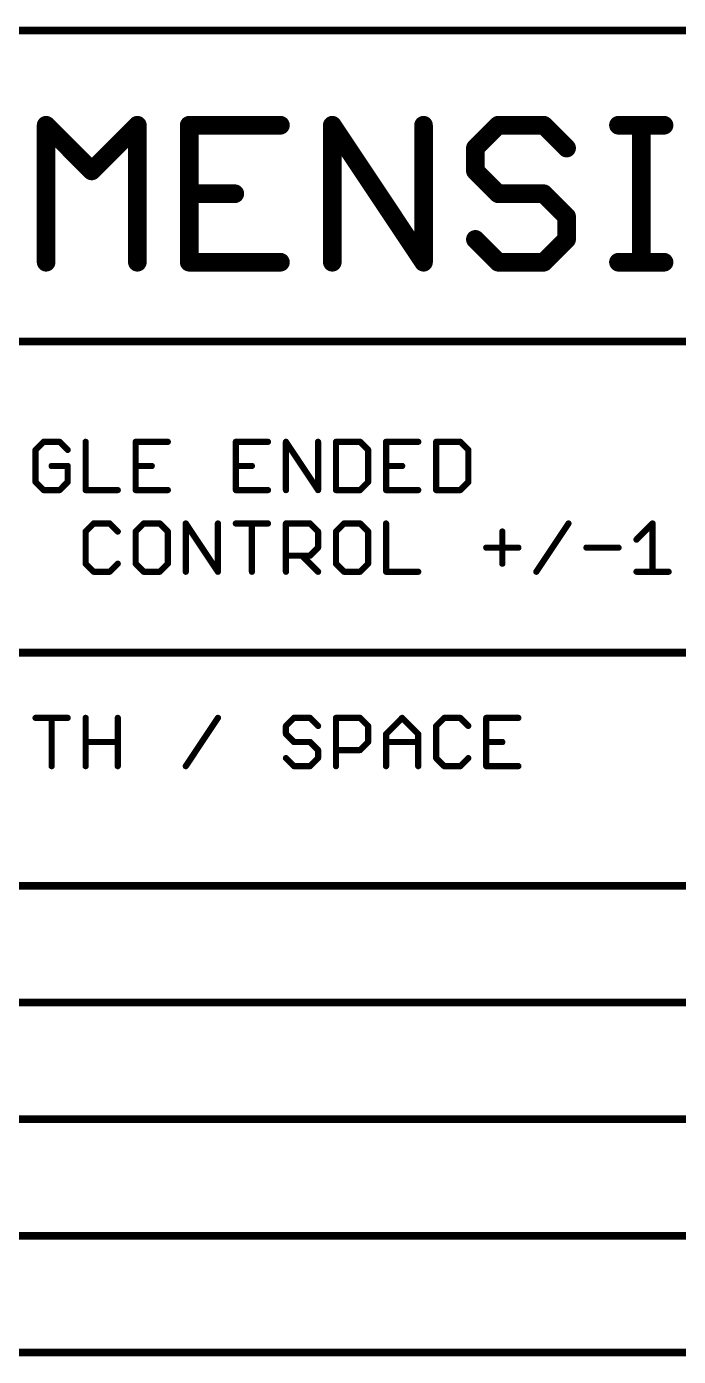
# Model space of a CAD drawing. Extents: x -51 to 158, y -52 to 51.
# Drawn here: x 122.57 to 133.22, y -50.23 to -28.51 of the extents above; entities that cross this region are included whole.
import ezdxf

# ---------------------------------------------------------------- set-up
doc = ezdxf.new("R2010")
doc.units = 0
doc.layers.add('25', color=253, linetype='CONTINUOUS')

msp = doc.modelspace()

# ---------------------------------------------------------------- linework, layer by layer
at = {"layer": '25'}
for points, const_width in [([(63.5, -28.575), (157.48, -28.575)], 0.127), ([(122.8881, -32.3596), (122.8881, -30.1225)], 0.3048), ([(122.8881, -30.1225), (123.6338, -30.8682)], 0.3048), ([(123.6338, -30.8682), (124.3795, -30.1225)], 0.3048), ([(124.3795, -30.1225), (124.3795, -32.3596)], 0.3048), ([(126.7183, -30.1225), (125.2269, -30.1225)], 0.3048), ([(125.2269, -30.1225), (125.2269, -32.3596)], 0.3048), ([(127.5657, -32.3596), (127.5657, -30.1225)], 0.3048), ([(127.5657, -30.1225), (129.0571, -32.3596)], 0.3048), ([(129.0571, -32.3596), (129.0571, -30.1225)], 0.3048), ([(130.2774, -30.1225), (129.9045, -30.4953)], 0.3048), ([(131.0231, -30.1225), (130.2774, -30.1225)], 0.3048), ([(131.3959, -30.4953), (131.0231, -30.1225)], 0.3048), ([(132.2433, -30.1225), (132.989, -30.1225)], 0.3048), ([(132.6162, -32.3596), (132.6162, -30.1225)], 0.3048), ([(129.9045, -30.4953), (129.9045, -30.8682)], 0.3048), ([(129.9045, -30.8682), (130.2774, -31.241)], 0.3048), ([(125.2269, -31.241), (125.9726, -31.241)], 0.3048), ([(130.2774, -31.241), (131.0231, -31.241)], 0.3048), ([(131.0231, -31.241), (131.3959, -31.6139)], 0.3048), ([(131.3959, -31.6139), (131.3959, -31.9868)], 0.3048), ([(130.2774, -32.3596), (129.9045, -31.9868)], 0.3048), ([(131.3959, -31.9868), (131.0231, -32.3596)], 0.3048), ([(125.2269, -32.3596), (126.7183, -32.3596)], 0.3048), ([(131.0231, -32.3596), (130.2774, -32.3596)], 0.3048), ([(132.2433, -32.3596), (132.989, -32.3596)], 0.3048), ([(113.665, -33.655), (135.89, -33.655)], 0.127), ([(122.8465, -35.2926), (122.7151, -35.424)], 0.1016), ([(122.7151, -35.424), (122.7151, -35.9494)], 0.1016), ([(123.1092, -35.2926), (122.8465, -35.2926)], 0.1016), ([(123.2405, -35.424), (123.1092, -35.2926)], 0.1016), ([(123.5337, -35.2926), (123.5337, -36.0807)], 0.1016), ([(124.8777, -35.2926), (124.3523, -35.2926)], 0.1016), ([(124.3523, -35.2926), (124.3523, -36.0807)], 0.1016), ([(126.5148, -35.2926), (125.9895, -35.2926)], 0.1016), ([(125.9895, -35.2926), (125.9895, -36.0807)], 0.1016), ([(126.808, -36.0807), (126.808, -35.2926)], 0.1016), ([(126.808, -35.2926), (127.3334, -36.0807)], 0.1016), ([(127.3334, -36.0807), (127.3334, -35.2926)], 0.1016), ([(127.6266, -35.2926), (127.6266, -36.0807)], 0.1016), ([(128.0206, -35.2926), (127.6266, -35.2926)], 0.1016), ([(128.152, -35.424), (128.0206, -35.2926)], 0.1016), ([(128.152, -35.9494), (128.152, -35.424)], 0.1016), ([(128.9706, -35.2926), (128.4452, -35.2926)], 0.1016), ([(128.4452, -35.2926), (128.4452, -36.0807)], 0.1016), ([(129.2638, -35.2926), (129.2638, -36.0807)], 0.1016), ([(129.6578, -35.2926), (129.2638, -35.2926)], 0.1016), ([(129.7892, -35.424), (129.6578, -35.2926)], 0.1016), ([(129.7892, -35.9494), (129.7892, -35.424)], 0.1016), ([(123.2405, -35.6867), (122.9778, -35.6867)], 0.1016), ([(123.2405, -35.9494), (123.2405, -35.6867)], 0.1016), ([(124.3523, -35.6867), (124.615, -35.6867)], 0.1016), ([(125.9895, -35.6867), (126.2521, -35.6867)], 0.1016), ([(128.4452, -35.6867), (128.7079, -35.6867)], 0.1016), ([(122.7151, -35.9494), (122.8465, -36.0807)], 0.1016), ([(122.8465, -36.0807), (123.1092, -36.0807)], 0.1016), ([(123.1092, -36.0807), (123.2405, -35.9494)], 0.1016), ([(123.5337, -36.0807), (124.0591, -36.0807)], 0.1016), ([(124.3523, -36.0807), (124.8777, -36.0807)], 0.1016), ([(125.9895, -36.0807), (126.5148, -36.0807)], 0.1016), ([(127.6266, -36.0807), (128.0206, -36.0807)], 0.1016), ([(128.0206, -36.0807), (128.152, -35.9494)], 0.1016), ([(128.4452, -36.0807), (128.9706, -36.0807)], 0.1016), ([(129.2638, -36.0807), (129.6578, -36.0807)], 0.1016), ([(129.6578, -36.0807), (129.7892, -35.9494)], 0.1016), ([(123.6651, -36.6261), (123.5337, -36.7575)], 0.1016), ([(123.9278, -36.6261), (123.6651, -36.6261)], 0.1016), ([(124.0591, -36.7575), (123.9278, -36.6261)], 0.1016), ([(124.4836, -36.6261), (124.3523, -36.7575)], 0.1016), ([(124.7463, -36.6261), (124.4836, -36.6261)], 0.1016), ([(124.8777, -36.7575), (124.7463, -36.6261)], 0.1016), ([(125.1709, -37.4142), (125.1709, -36.6261)], 0.1016), ([(125.1709, -36.6261), (125.6963, -37.4142)], 0.1016), ([(125.6963, -37.4142), (125.6963, -36.6261)], 0.1016), ([(125.9895, -36.6261), (126.5148, -36.6261)], 0.1016), ([(126.2521, -37.4142), (126.2521, -36.6261)], 0.1016), ([(126.808, -37.4142), (126.808, -36.6261)], 0.1016), ([(126.808, -36.6261), (127.2021, -36.6261)], 0.1016), ([(127.2021, -36.6261), (127.3334, -36.7575)], 0.1016), ([(127.758, -36.6261), (127.6266, -36.7575)], 0.1016), ([(128.0206, -36.6261), (127.758, -36.6261)], 0.1016), ([(128.152, -36.7575), (128.0206, -36.6261)], 0.1016), ([(128.4452, -36.6261), (128.4452, -37.4142)], 0.1016), ([(130.9009, -37.4142), (131.4263, -36.6261)], 0.1016), ([(132.5381, -36.8888), (132.8008, -36.6261)], 0.1016), ([(132.8008, -36.6261), (132.8008, -37.4142)], 0.1016), ([(123.5337, -36.7575), (123.5337, -37.2829)], 0.1016), ([(124.3523, -36.7575), (124.3523, -37.2829)], 0.1016), ([(124.8777, -37.2829), (124.8777, -36.7575)], 0.1016), ([(127.3334, -36.7575), (127.3334, -37.0202)], 0.1016), ([(127.6266, -36.7575), (127.6266, -37.2829)], 0.1016), ([(128.152, -37.2829), (128.152, -36.7575)], 0.1016), ([(130.345, -36.7575), (130.345, -37.2829)], 0.1016), ([(127.2021, -37.1515), (126.808, -37.1515)], 0.1016), ([(127.0707, -37.1515), (127.3334, -37.4142)], 0.1016), ([(127.3334, -37.0202), (127.2021, -37.1515)], 0.1016), ([(130.0823, -37.0202), (130.6077, -37.0202)], 0.1016), ([(131.7195, -37.0202), (132.2449, -37.0202)], 0.1016), ([(123.5337, -37.2829), (123.6651, -37.4142)], 0.1016), ([(123.9278, -37.4142), (124.0591, -37.2829)], 0.1016), ([(124.3523, -37.2829), (124.4836, -37.4142)], 0.1016), ([(124.7463, -37.4142), (124.8777, -37.2829)], 0.1016), ([(127.6266, -37.2829), (127.758, -37.4142)], 0.1016), ([(128.0206, -37.4142), (128.152, -37.2829)], 0.1016), ([(123.6651, -37.4142), (123.9278, -37.4142)], 0.1016), ([(124.4836, -37.4142), (124.7463, -37.4142)], 0.1016), ([(127.758, -37.4142), (128.0206, -37.4142)], 0.1016), ([(128.4452, -37.4142), (128.9706, -37.4142)], 0.1016), ([(132.5381, -37.4142), (133.0635, -37.4142)], 0.1016), ([(78.105, -38.735), (157.48, -38.735)], 0.127), ([(122.7151, -39.8011), (123.2405, -39.8011)], 0.1016), ([(122.9778, -40.5892), (122.9778, -39.8011)], 0.1016), ([(123.5337, -40.5892), (123.5337, -39.8011)], 0.1016), ([(124.0591, -39.8011), (124.0591, -40.5892)], 0.1016), ([(125.1709, -40.5892), (125.6963, -39.8011)], 0.1016), ([(126.9394, -39.8011), (126.808, -39.9325)], 0.1016), ([(126.808, -39.9325), (126.808, -40.0638)], 0.1016), ([(127.2021, -39.8011), (126.9394, -39.8011)], 0.1016), ([(127.3334, -39.9325), (127.2021, -39.8011)], 0.1016), ([(127.6266, -40.5892), (127.6266, -39.8011)], 0.1016), ([(127.6266, -39.8011), (128.0206, -39.8011)], 0.1016), ([(128.0206, -39.8011), (128.152, -39.9325)], 0.1016), ([(128.152, -39.9325), (128.152, -40.1952)], 0.1016), ([(128.4452, -40.0638), (128.7079, -39.8011)], 0.1016), ([(128.7079, -39.8011), (128.9706, -40.0638)], 0.1016), ([(129.3951, -39.8011), (129.2638, -39.9325)], 0.1016), ([(129.2638, -39.9325), (129.2638, -40.4579)], 0.1016), ([(129.6578, -39.8011), (129.3951, -39.8011)], 0.1016), ([(129.7892, -39.9325), (129.6578, -39.8011)], 0.1016), ([(130.6077, -39.8011), (130.0823, -39.8011)], 0.1016), ([(130.0823, -39.8011), (130.0823, -40.5892)], 0.1016), ([(123.5337, -40.1952), (124.0591, -40.1952)], 0.1016), ([(126.808, -40.0638), (126.9394, -40.1952)], 0.1016), ([(126.9394, -40.1952), (127.2021, -40.1952)], 0.1016), ([(127.2021, -40.1952), (127.3334, -40.3265)], 0.1016), ([(128.152, -40.1952), (128.0206, -40.3265)], 0.1016), ([(128.4452, -40.5892), (128.4452, -40.0638)], 0.1016), ([(128.4452, -40.1952), (128.9706, -40.1952)], 0.1016), ([(128.9706, -40.0638), (128.9706, -40.5892)], 0.1016), ([(130.0823, -40.1952), (130.345, -40.1952)], 0.1016), ([(127.3334, -40.3265), (127.3334, -40.4579)], 0.1016), ([(128.0206, -40.3265), (127.6266, -40.3265)], 0.1016), ([(126.9394, -40.5892), (126.808, -40.4579)], 0.1016), ([(127.2021, -40.5892), (126.9394, -40.5892)], 0.1016), ([(127.3334, -40.4579), (127.2021, -40.5892)], 0.1016), ([(129.2638, -40.4579), (129.3951, -40.5892)], 0.1016), ([(129.3951, -40.5892), (129.6578, -40.5892)], 0.1016), ([(129.6578, -40.5892), (129.7892, -40.4579)], 0.1016), ([(130.0823, -40.5892), (130.6077, -40.5892)], 0.1016), ([(63.5, -42.545), (157.48, -42.545)], 0.127), ([(63.5, -44.45), (157.48, -44.45)], 0.127), ([(63.5, -46.355), (157.48, -46.355)], 0.127), ([(63.5, -48.26), (157.48, -48.26)], 0.127), ([(135.89, -50.165), (113.665, -50.165)], 0.127)]:
    msp.add_lwpolyline(points, dxfattribs=dict(at, const_width=const_width))
for points, const_width in [([(122.9643, -30.1225, 1), (122.8119, -30.1225)], 0.1524), ([(122.942, -30.0686, 1), (122.8342, -30.1764)], 0.1524), ([(124.4557, -30.1225, 1), (124.3033, -30.1225)], 0.1524), ([(124.4334, -30.1764, 1), (124.3257, -30.0686)], 0.1524), ([(125.2269, -30.0463, 1), (125.2269, -30.1987)], 0.1524), ([(125.3031, -30.1225, 1), (125.1507, -30.1225)], 0.1524), ([(126.7183, -30.1987, 1), (126.7183, -30.0463)], 0.1524), ([(127.6419, -30.1225, 1), (127.4895, -30.1225)], 0.1524), ([(127.6291, -30.0802, 1), (127.5023, -30.1648)], 0.1524), ([(129.1333, -30.1225, 1), (128.9809, -30.1225)], 0.1524), ([(130.2774, -30.0463, 1), (130.2774, -30.1987)], 0.1524), ([(130.3313, -30.1764, 1), (130.2235, -30.0686)], 0.1524), ([(131.077, -30.0686, 1), (130.9692, -30.1764)], 0.1524), ([(131.0231, -30.1987, 1), (131.0231, -30.0463)], 0.1524), ([(132.2433, -30.0463, 1), (132.2433, -30.1987)], 0.1524), ([(132.6924, -30.1225, 1), (132.54, -30.1225)], 0.1524), ([(132.989, -30.1987, 1), (132.989, -30.0463)], 0.1524), ([(129.9807, -30.4953, 1), (129.8283, -30.4953)], 0.1524), ([(129.8506, -30.4415, 1), (129.9584, -30.5492)], 0.1524), ([(131.342, -30.5492, 1), (131.4498, -30.4415)], 0.1524), ([(123.5799, -30.8143, 1), (123.6877, -30.9221)], 0.1524), ([(123.5799, -30.9221, 1), (123.6877, -30.8143)], 0.1524), ([(129.9584, -30.8143, 1), (129.8506, -30.9221)], 0.1524), ([(129.8283, -30.8682, 1), (129.9807, -30.8682)], 0.1524), ([(125.2269, -31.1648, 1), (125.2269, -31.3172)], 0.1524), ([(125.9726, -31.3172, 1), (125.9726, -31.1648)], 0.1524), ([(130.2774, -31.1648, 1), (130.2774, -31.3172)], 0.1524), ([(130.2235, -31.2949, 1), (130.3313, -31.1872)], 0.1524), ([(131.077, -31.1872, 1), (130.9692, -31.2949)], 0.1524), ([(131.0231, -31.3172, 1), (131.0231, -31.1648)], 0.1524), ([(131.4721, -31.6139, 1), (131.3197, -31.6139)], 0.1524), ([(131.342, -31.6678, 1), (131.4498, -31.56)], 0.1524), ([(129.9584, -31.9329, 1), (129.8506, -32.0406)], 0.1524), ([(131.3197, -31.9868, 1), (131.4721, -31.9868)], 0.1524), ([(131.4498, -32.0406, 1), (131.342, -31.9329)], 0.1524), ([(122.8119, -32.3596, 1), (122.9643, -32.3596)], 0.1524), ([(124.3033, -32.3596, 1), (124.4557, -32.3596)], 0.1524), ([(125.2269, -32.2834, 1), (125.2269, -32.4358)], 0.1524), ([(125.1507, -32.3596, 1), (125.3031, -32.3596)], 0.1524), ([(126.7183, -32.4358, 1), (126.7183, -32.2834)], 0.1524), ([(127.4895, -32.3596, 1), (127.6419, -32.3596)], 0.1524), ([(128.9809, -32.3596, 1), (129.1333, -32.3596)], 0.1524), ([(128.9937, -32.4019, 1), (129.1205, -32.3173)], 0.1524), ([(130.2774, -32.2834, 1), (130.2774, -32.4358)], 0.1524), ([(130.2235, -32.4135, 1), (130.3313, -32.3057)], 0.1524), ([(130.9692, -32.3057, 1), (131.077, -32.4135)], 0.1524), ([(131.0231, -32.4358, 1), (131.0231, -32.2834)], 0.1524), ([(132.2433, -32.2834, 1), (132.2433, -32.4358)], 0.1524), ([(132.54, -32.3596, 1), (132.6924, -32.3596)], 0.1524), ([(132.989, -32.4358, 1), (132.989, -32.2834)], 0.1524), ([(122.7405, -35.424, 1), (122.6897, -35.424)], 0.0508), ([(122.6972, -35.406, 1), (122.7331, -35.4419)], 0.0508), ([(122.8465, -35.2672, 1), (122.8465, -35.318)], 0.0508), ([(122.8644, -35.3106, 1), (122.8285, -35.2747)], 0.0508), ([(123.1271, -35.2747, 1), (123.0912, -35.3106)], 0.0508), ([(123.1092, -35.318, 1), (123.1092, -35.2672)], 0.0508), ([(123.2226, -35.4419, 1), (123.2585, -35.406)], 0.0508), ([(123.5591, -35.2926, 1), (123.5083, -35.2926)], 0.0508), ([(124.3523, -35.2672, 1), (124.3523, -35.318)], 0.0508), ([(124.3777, -35.2926, 1), (124.3269, -35.2926)], 0.0508), ([(124.8777, -35.318, 1), (124.8777, -35.2672)], 0.0508), ([(125.9895, -35.2672, 1), (125.9895, -35.318)], 0.0508), ([(126.0149, -35.2926, 1), (125.9641, -35.2926)], 0.0508), ([(126.5148, -35.318, 1), (126.5148, -35.2672)], 0.0508), ([(126.8334, -35.2926, 1), (126.7826, -35.2926)], 0.0508), ([(126.8292, -35.2785, 1), (126.7869, -35.3067)], 0.0508), ([(127.3588, -35.2926, 1), (127.308, -35.2926)], 0.0508), ([(127.652, -35.2926, 1), (127.6012, -35.2926)], 0.0508), ([(127.6266, -35.2672, 1), (127.6266, -35.318)], 0.0508), ([(128.0386, -35.2747, 1), (128.0027, -35.3106)], 0.0508), ([(128.0206, -35.318, 1), (128.0206, -35.2672)], 0.0508), ([(128.1774, -35.424, 1), (128.1266, -35.424)], 0.0508), ([(128.134, -35.4419, 1), (128.17, -35.406)], 0.0508), ([(128.4452, -35.2672, 1), (128.4452, -35.318)], 0.0508), ([(128.4706, -35.2926, 1), (128.4198, -35.2926)], 0.0508), ([(128.9706, -35.318, 1), (128.9706, -35.2672)], 0.0508), ([(129.2892, -35.2926, 1), (129.2384, -35.2926)], 0.0508), ([(129.2638, -35.2672, 1), (129.2638, -35.318)], 0.0508), ([(129.6758, -35.2747, 1), (129.6398, -35.3106)], 0.0508), ([(129.6578, -35.318, 1), (129.6578, -35.2672)], 0.0508), ([(129.8145, -35.424, 1), (129.7638, -35.424)], 0.0508), ([(129.7712, -35.4419, 1), (129.8071, -35.406)], 0.0508), ([(122.9778, -35.6613, 1), (122.9778, -35.7121)], 0.0508), ([(123.2659, -35.6867, 1), (123.2151, -35.6867)], 0.0508), ([(123.2405, -35.7121, 1), (123.2405, -35.6613)], 0.0508), ([(124.3523, -35.6613, 1), (124.3523, -35.7121)], 0.0508), ([(124.615, -35.7121, 1), (124.615, -35.6613)], 0.0508), ([(125.9895, -35.6613, 1), (125.9895, -35.7121)], 0.0508), ([(126.2521, -35.7121, 1), (126.2521, -35.6613)], 0.0508), ([(128.4452, -35.6613, 1), (128.4452, -35.7121)], 0.0508), ([(128.7079, -35.7121, 1), (128.7079, -35.6613)], 0.0508), ([(122.6897, -35.9494, 1), (122.7405, -35.9494)], 0.0508), ([(122.7331, -35.9314, 1), (122.6972, -35.9673)], 0.0508), ([(122.8465, -36.0553, 1), (122.8465, -36.1061)], 0.0508), ([(122.8285, -36.0987, 1), (122.8644, -36.0627)], 0.0508), ([(123.0912, -36.0627, 1), (123.1271, -36.0987)], 0.0508), ([(123.1092, -36.1061, 1), (123.1092, -36.0553)], 0.0508), ([(123.2151, -35.9494, 1), (123.2659, -35.9494)], 0.0508), ([(123.2585, -35.9673, 1), (123.2226, -35.9314)], 0.0508), ([(123.5337, -36.0553, 1), (123.5337, -36.1061)], 0.0508), ([(124.0591, -36.1061, 1), (124.0591, -36.0553)], 0.0508), ([(124.3523, -36.0553, 1), (124.3523, -36.1061)], 0.0508), ([(124.8777, -36.1061, 1), (124.8777, -36.0553)], 0.0508), ([(125.9895, -36.0553, 1), (125.9895, -36.1061)], 0.0508), ([(126.5148, -36.1061, 1), (126.5148, -36.0553)], 0.0508), ([(127.3123, -36.0948, 1), (127.3545, -36.0666)], 0.0508), ([(127.6266, -36.0553, 1), (127.6266, -36.1061)], 0.0508), ([(128.0027, -36.0627, 1), (128.0386, -36.0987)], 0.0508), ([(128.0206, -36.1061, 1), (128.0206, -36.0553)], 0.0508), ([(128.1266, -35.9494, 1), (128.1774, -35.9494)], 0.0508), ([(128.17, -35.9673, 1), (128.134, -35.9314)], 0.0508), ([(128.4452, -36.0553, 1), (128.4452, -36.1061)], 0.0508), ([(128.9706, -36.1061, 1), (128.9706, -36.0553)], 0.0508), ([(129.2638, -36.0553, 1), (129.2638, -36.1061)], 0.0508), ([(129.6398, -36.0627, 1), (129.6758, -36.0987)], 0.0508), ([(129.6578, -36.1061, 1), (129.6578, -36.0553)], 0.0508), ([(129.7638, -35.9494, 1), (129.8145, -35.9494)], 0.0508), ([(129.8071, -35.9673, 1), (129.7712, -35.9314)], 0.0508), ([(123.5083, -36.0807, 1), (123.5591, -36.0807)], 0.0508), ([(124.3269, -36.0807, 1), (124.3777, -36.0807)], 0.0508), ([(125.9641, -36.0807, 1), (126.0149, -36.0807)], 0.0508), ([(126.7826, -36.0807, 1), (126.8334, -36.0807)], 0.0508), ([(127.308, -36.0807, 1), (127.3588, -36.0807)], 0.0508), ([(127.6012, -36.0807, 1), (127.652, -36.0807)], 0.0508), ([(128.4198, -36.0807, 1), (128.4706, -36.0807)], 0.0508), ([(129.2384, -36.0807, 1), (129.2892, -36.0807)], 0.0508), ([(123.6651, -36.6007, 1), (123.6651, -36.6515)], 0.0508), ([(123.683, -36.6441, 1), (123.6471, -36.6082)], 0.0508), ([(123.9457, -36.6082, 1), (123.9098, -36.6441)], 0.0508), ([(123.9278, -36.6515, 1), (123.9278, -36.6007)], 0.0508), ([(124.4836, -36.6007, 1), (124.4836, -36.6515)], 0.0508), ([(124.5016, -36.6441, 1), (124.4657, -36.6082)], 0.0508), ([(124.7643, -36.6082, 1), (124.7284, -36.6441)], 0.0508), ([(124.7463, -36.6515, 1), (124.7463, -36.6007)], 0.0508), ([(125.192, -36.612, 1), (125.1497, -36.6402)], 0.0508), ([(125.1963, -36.6261, 1), (125.1455, -36.6261)], 0.0508), ([(125.7217, -36.6261, 1), (125.6709, -36.6261)], 0.0508), ([(125.9895, -36.6007, 1), (125.9895, -36.6515)], 0.0508), ([(126.2775, -36.6261, 1), (126.2267, -36.6261)], 0.0508), ([(126.5148, -36.6515, 1), (126.5148, -36.6007)], 0.0508), ([(126.8334, -36.6261, 1), (126.7826, -36.6261)], 0.0508), ([(126.808, -36.6007, 1), (126.808, -36.6515)], 0.0508), ([(127.22, -36.6082, 1), (127.1841, -36.6441)], 0.0508), ([(127.2021, -36.6515, 1), (127.2021, -36.6007)], 0.0508), ([(127.758, -36.6007, 1), (127.758, -36.6515)], 0.0508), ([(127.7759, -36.6441, 1), (127.74, -36.6082)], 0.0508), ([(128.0386, -36.6082, 1), (128.0027, -36.6441)], 0.0508), ([(128.0206, -36.6515, 1), (128.0206, -36.6007)], 0.0508), ([(128.4706, -36.6261, 1), (128.4198, -36.6261)], 0.0508), ([(131.4474, -36.6402, 1), (131.4052, -36.612)], 0.0508), ([(132.8262, -36.6261, 1), (132.7754, -36.6261)], 0.0508), ([(132.8187, -36.6441, 1), (132.7828, -36.6082)], 0.0508), ([(123.5591, -36.7575, 1), (123.5083, -36.7575)], 0.0508), ([(123.5158, -36.7395, 1), (123.5517, -36.7754)], 0.0508), ([(124.0411, -36.7754, 1), (124.0771, -36.7395)], 0.0508), ([(124.3777, -36.7575, 1), (124.3269, -36.7575)], 0.0508), ([(124.3343, -36.7395, 1), (124.3703, -36.7754)], 0.0508), ([(124.9031, -36.7575, 1), (124.8523, -36.7575)], 0.0508), ([(124.8597, -36.7754, 1), (124.8956, -36.7395)], 0.0508), ([(127.3588, -36.7575, 1), (127.308, -36.7575)], 0.0508), ([(127.3155, -36.7754, 1), (127.3514, -36.7395)], 0.0508), ([(127.652, -36.7575, 1), (127.6012, -36.7575)], 0.0508), ([(127.6087, -36.7395, 1), (127.6446, -36.7754)], 0.0508), ([(128.1774, -36.7575, 1), (128.1266, -36.7575)], 0.0508), ([(128.134, -36.7754, 1), (128.17, -36.7395)], 0.0508), ([(130.3704, -36.7575, 1), (130.3196, -36.7575)], 0.0508), ([(132.5201, -36.8709, 1), (132.556, -36.9068)], 0.0508), ([(126.808, -37.1261, 1), (126.808, -37.1769)], 0.0508), ([(127.0887, -37.1335, 1), (127.0528, -37.1695)], 0.0508), ([(127.1841, -37.1335, 1), (127.22, -37.1695)], 0.0508), ([(127.2021, -37.1769, 1), (127.2021, -37.1261)], 0.0508), ([(127.308, -37.0202, 1), (127.3588, -37.0202)], 0.0508), ([(127.3514, -37.0381, 1), (127.3155, -37.0022)], 0.0508), ([(130.0823, -36.9948, 1), (130.0823, -37.0456)], 0.0508), ([(130.6077, -37.0456, 1), (130.6077, -36.9948)], 0.0508), ([(131.7195, -36.9948, 1), (131.7195, -37.0456)], 0.0508), ([(132.2449, -37.0456, 1), (132.2449, -36.9948)], 0.0508), ([(123.5083, -37.2829, 1), (123.5591, -37.2829)], 0.0508), ([(123.5517, -37.2649, 1), (123.5158, -37.3008)], 0.0508), ([(124.0771, -37.3008, 1), (124.0411, -37.2649)], 0.0508), ([(124.3703, -37.2649, 1), (124.3343, -37.3008)], 0.0508), ([(124.3269, -37.2829, 1), (124.3777, -37.2829)], 0.0508), ([(124.8523, -37.2829, 1), (124.9031, -37.2829)], 0.0508), ([(124.8956, -37.3008, 1), (124.8597, -37.2649)], 0.0508), ([(127.6012, -37.2829, 1), (127.652, -37.2829)], 0.0508), ([(127.6446, -37.2649, 1), (127.6087, -37.3008)], 0.0508), ([(128.1266, -37.2829, 1), (128.1774, -37.2829)], 0.0508), ([(128.17, -37.3008, 1), (128.134, -37.2649)], 0.0508), ([(130.3196, -37.2829, 1), (130.3704, -37.2829)], 0.0508), ([(123.6651, -37.3888, 1), (123.6651, -37.4396)], 0.0508), ([(123.6471, -37.4322, 1), (123.683, -37.3962)], 0.0508), ([(123.9098, -37.3962, 1), (123.9457, -37.4322)], 0.0508), ([(123.9278, -37.4396, 1), (123.9278, -37.3888)], 0.0508), ([(124.4836, -37.3888, 1), (124.4836, -37.4396)], 0.0508), ([(124.4657, -37.4322, 1), (124.5016, -37.3962)], 0.0508), ([(124.7284, -37.3962, 1), (124.7643, -37.4322)], 0.0508), ([(124.7463, -37.4396, 1), (124.7463, -37.3888)], 0.0508), ([(125.1455, -37.4142, 1), (125.1963, -37.4142)], 0.0508), ([(125.6709, -37.4142, 1), (125.7217, -37.4142)], 0.0508), ([(125.6751, -37.4283, 1), (125.7174, -37.4001)], 0.0508), ([(126.2267, -37.4142, 1), (126.2775, -37.4142)], 0.0508), ([(126.7826, -37.4142, 1), (126.8334, -37.4142)], 0.0508), ([(127.3155, -37.4322, 1), (127.3514, -37.3962)], 0.0508), ([(127.758, -37.3888, 1), (127.758, -37.4396)], 0.0508), ([(127.74, -37.4322, 1), (127.7759, -37.3962)], 0.0508), ([(128.0027, -37.3962, 1), (128.0386, -37.4322)], 0.0508), ([(128.0206, -37.4396, 1), (128.0206, -37.3888)], 0.0508), ([(128.4452, -37.3888, 1), (128.4452, -37.4396)], 0.0508), ([(128.4198, -37.4142, 1), (128.4706, -37.4142)], 0.0508), ([(128.9706, -37.4396, 1), (128.9706, -37.3888)], 0.0508), ([(130.8798, -37.4001, 1), (130.9221, -37.4283)], 0.0508), ([(132.5381, -37.3888, 1), (132.5381, -37.4396)], 0.0508), ([(132.7754, -37.4142, 1), (132.8262, -37.4142)], 0.0508), ([(133.0635, -37.4396, 1), (133.0635, -37.3888)], 0.0508), ([(122.7151, -39.7757, 1), (122.7151, -39.8265)], 0.0508), ([(123.0032, -39.8011, 1), (122.9524, -39.8011)], 0.0508), ([(123.2405, -39.8265, 1), (123.2405, -39.7757)], 0.0508), ([(123.5591, -39.8011, 1), (123.5083, -39.8011)], 0.0508), ([(124.0845, -39.8011, 1), (124.0337, -39.8011)], 0.0508), ([(125.7174, -39.8152, 1), (125.6751, -39.787)], 0.0508), ([(126.8334, -39.9325, 1), (126.7826, -39.9325)], 0.0508), ([(126.7901, -39.9145, 1), (126.826, -39.9504)], 0.0508), ([(126.9394, -39.7757, 1), (126.9394, -39.8265)], 0.0508), ([(126.9573, -39.8191, 1), (126.9214, -39.7832)], 0.0508), ([(127.22, -39.7832, 1), (127.1841, -39.8191)], 0.0508), ([(127.2021, -39.8265, 1), (127.2021, -39.7757)], 0.0508), ([(127.3155, -39.9504, 1), (127.3514, -39.9145)], 0.0508), ([(127.652, -39.8011, 1), (127.6012, -39.8011)], 0.0508), ([(127.6266, -39.7757, 1), (127.6266, -39.8265)], 0.0508), ([(128.0386, -39.7832, 1), (128.0027, -39.8191)], 0.0508), ([(128.0206, -39.8265, 1), (128.0206, -39.7757)], 0.0508), ([(128.1774, -39.9325, 1), (128.1266, -39.9325)], 0.0508), ([(128.134, -39.9504, 1), (128.17, -39.9145)], 0.0508), ([(128.7258, -39.7832, 1), (128.6899, -39.8191)], 0.0508), ([(128.7258, -39.8191, 1), (128.6899, -39.7832)], 0.0508), ([(129.2892, -39.9325, 1), (129.2384, -39.9325)], 0.0508), ([(129.2458, -39.9145, 1), (129.2817, -39.9504)], 0.0508), ([(129.3951, -39.7757, 1), (129.3951, -39.8265)], 0.0508), ([(129.4131, -39.8191, 1), (129.3772, -39.7832)], 0.0508), ([(129.6758, -39.7832, 1), (129.6398, -39.8191)], 0.0508), ([(129.6578, -39.8265, 1), (129.6578, -39.7757)], 0.0508), ([(129.7712, -39.9504, 1), (129.8071, -39.9145)], 0.0508), ([(130.0823, -39.7757, 1), (130.0823, -39.8265)], 0.0508), ([(130.1077, -39.8011, 1), (130.0569, -39.8011)], 0.0508), ([(130.6077, -39.8265, 1), (130.6077, -39.7757)], 0.0508), ([(123.5337, -40.1698, 1), (123.5337, -40.2206)], 0.0508), ([(124.0591, -40.2206, 1), (124.0591, -40.1698)], 0.0508), ([(126.7826, -40.0638, 1), (126.8334, -40.0638)], 0.0508), ([(126.826, -40.0459, 1), (126.7901, -40.0818)], 0.0508), ([(126.9394, -40.1698, 1), (126.9394, -40.2206)], 0.0508), ([(126.9214, -40.2131, 1), (126.9573, -40.1772)], 0.0508), ([(127.22, -40.1772, 1), (127.1841, -40.2131)], 0.0508), ([(127.2021, -40.2206, 1), (127.2021, -40.1698)], 0.0508), ([(128.1266, -40.1952, 1), (128.1774, -40.1952)], 0.0508), ([(128.17, -40.2131, 1), (128.134, -40.1772)], 0.0508), ([(128.4706, -40.0638, 1), (128.4198, -40.0638)], 0.0508), ([(128.4272, -40.0459, 1), (128.4632, -40.0818)], 0.0508), ([(128.4452, -40.1698, 1), (128.4452, -40.2206)], 0.0508), ([(128.996, -40.0638, 1), (128.9452, -40.0638)], 0.0508), ([(128.9526, -40.0818, 1), (128.9885, -40.0459)], 0.0508), ([(128.9706, -40.2206, 1), (128.9706, -40.1698)], 0.0508), ([(130.0823, -40.1698, 1), (130.0823, -40.2206)], 0.0508), ([(130.345, -40.2206, 1), (130.345, -40.1698)], 0.0508), ([(127.3588, -40.3265, 1), (127.308, -40.3265)], 0.0508), ([(127.3155, -40.3445, 1), (127.3514, -40.3085)], 0.0508), ([(127.6266, -40.3011, 1), (127.6266, -40.3519)], 0.0508), ([(128.0027, -40.3085, 1), (128.0386, -40.3445)], 0.0508), ([(128.0206, -40.3519, 1), (128.0206, -40.3011)], 0.0508), ([(122.9524, -40.5892, 1), (123.0032, -40.5892)], 0.0508), ([(123.5083, -40.5892, 1), (123.5591, -40.5892)], 0.0508), ([(124.0337, -40.5892, 1), (124.0845, -40.5892)], 0.0508), ([(125.1497, -40.5751, 1), (125.192, -40.6033)], 0.0508), ([(126.826, -40.4399, 1), (126.7901, -40.4758)], 0.0508), ([(126.9394, -40.5638, 1), (126.9394, -40.6146)], 0.0508), ([(126.9214, -40.6072, 1), (126.9573, -40.5712)], 0.0508), ([(127.1841, -40.5712, 1), (127.22, -40.6072)], 0.0508), ([(127.2021, -40.6146, 1), (127.2021, -40.5638)], 0.0508), ([(127.308, -40.4579, 1), (127.3588, -40.4579)], 0.0508), ([(127.3514, -40.4758, 1), (127.3155, -40.4399)], 0.0508), ([(127.6012, -40.5892, 1), (127.652, -40.5892)], 0.0508), ([(128.4198, -40.5892, 1), (128.4706, -40.5892)], 0.0508), ([(128.9452, -40.5892, 1), (128.996, -40.5892)], 0.0508), ([(129.2817, -40.4399, 1), (129.2458, -40.4758)], 0.0508), ([(129.2384, -40.4579, 1), (129.2892, -40.4579)], 0.0508), ([(129.3951, -40.5638, 1), (129.3951, -40.6146)], 0.0508), ([(129.3772, -40.6072, 1), (129.4131, -40.5712)], 0.0508), ([(129.6398, -40.5712, 1), (129.6758, -40.6072)], 0.0508), ([(129.6578, -40.6146, 1), (129.6578, -40.5638)], 0.0508), ([(129.8071, -40.4758, 1), (129.7712, -40.4399)], 0.0508), ([(130.0823, -40.5638, 1), (130.0823, -40.6146)], 0.0508), ([(130.0569, -40.5892, 1), (130.1077, -40.5892)], 0.0508), ([(130.6077, -40.6146, 1), (130.6077, -40.5638)], 0.0508)]:
    msp.add_lwpolyline(points, format="xyb", dxfattribs=dict(at, const_width=const_width))

doc.saveas('drawing.dxf')
